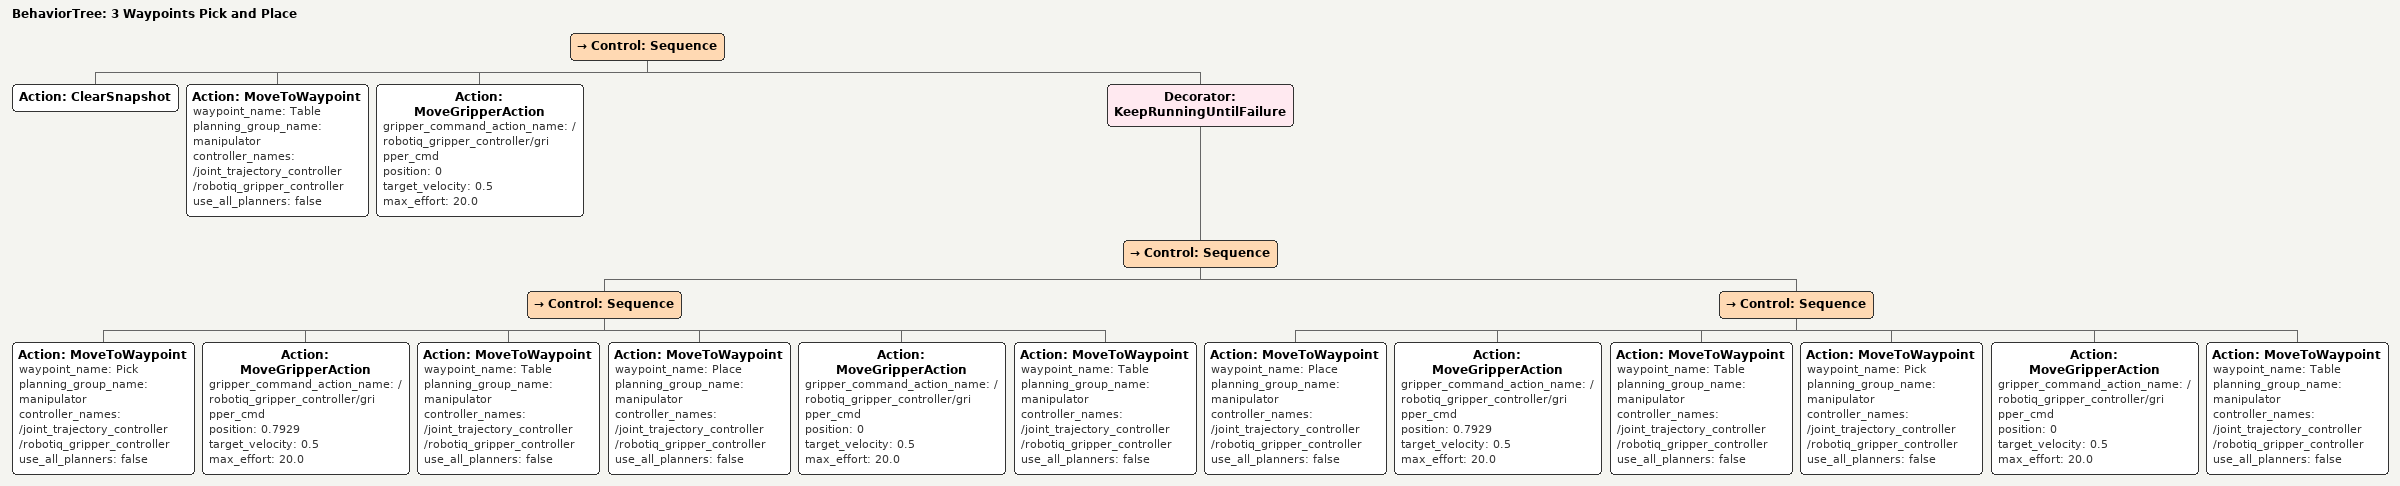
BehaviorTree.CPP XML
<?xml version="1.0"?>
<root BTCPP_format="4" main_tree_to_execute="3 Waypoints Pick and Place">
    <BehaviorTree ID="3 Waypoints Pick and Place" _description="Repeatedly grab a small object, place it at desired destination, and then navigate to specified waypoint until failure">
        <Control ID="Sequence">
            <!-- Clear snapshot, move to center pose, and open gripper -->
            <Action ID="ClearSnapshot" />
            <Action ID="MoveToWaypoint" waypoint_name="Table" planning_group_name="manipulator" controller_names="/joint_trajectory_controller /robotiq_gripper_controller" use_all_planners="false"/>
            <Action ID="MoveGripperAction" gripper_command_action_name="/robotiq_gripper_controller/gripper_cmd" position="0" target_velocity="0.5" max_effort="20.0" />
            <!-- Keep executing the pick and place sequence until failure -->
            <Decorator ID="KeepRunningUntilFailure">
                <Control ID="Sequence">
                    <!-- Pick object from "Pick", put it down at "Place", and go back to center pose -->
                    <Control ID="Sequence">
                        <Action ID="MoveToWaypoint" waypoint_name="Pick" planning_group_name="manipulator" controller_names="/joint_trajectory_controller /robotiq_gripper_controller" use_all_planners="false"/>
                        <Action ID="MoveGripperAction" gripper_command_action_name="/robotiq_gripper_controller/gripper_cmd" position="0.7929" target_velocity="0.5" max_effort="20.0" />
                        <Action ID="MoveToWaypoint" waypoint_name="Table" planning_group_name="manipulator" controller_names="/joint_trajectory_controller /robotiq_gripper_controller" use_all_planners="false"/>
                        <Action ID="MoveToWaypoint" waypoint_name="Place" planning_group_name="manipulator" controller_names="/joint_trajectory_controller /robotiq_gripper_controller" use_all_planners="false"/>
                        <Action ID="MoveGripperAction" gripper_command_action_name="/robotiq_gripper_controller/gripper_cmd" position="0" target_velocity="0.5" max_effort="20.0" />
                        <Action ID="MoveToWaypoint" waypoint_name="Table" planning_group_name="manipulator" controller_names="/joint_trajectory_controller /robotiq_gripper_controller" use_all_planners="false"/>
                    </Control>
                    <!-- Pick object from "Place", put it down at "Pick", and go back to center pose -->
                    <Control ID="Sequence">
                        <Action ID="MoveToWaypoint" waypoint_name="Place" planning_group_name="manipulator" controller_names="/joint_trajectory_controller /robotiq_gripper_controller" use_all_planners="false"/>
                        <Action ID="MoveGripperAction" gripper_command_action_name="/robotiq_gripper_controller/gripper_cmd" position="0.7929" target_velocity="0.5" max_effort="20.0" />
                        <Action ID="MoveToWaypoint" waypoint_name="Table" planning_group_name="manipulator" controller_names="/joint_trajectory_controller /robotiq_gripper_controller" use_all_planners="false"/>
                        <Action ID="MoveToWaypoint" waypoint_name="Pick" planning_group_name="manipulator" controller_names="/joint_trajectory_controller /robotiq_gripper_controller" use_all_planners="false"/>
                        <Action ID="MoveGripperAction" gripper_command_action_name="/robotiq_gripper_controller/gripper_cmd" position="0" target_velocity="0.5" max_effort="20.0" />
                        <Action ID="MoveToWaypoint" waypoint_name="Table" planning_group_name="manipulator" controller_names="/joint_trajectory_controller /robotiq_gripper_controller" use_all_planners="false"/>
                    </Control>
                </Control>
            </Decorator>
        </Control>
    </BehaviorTree>
</root>
